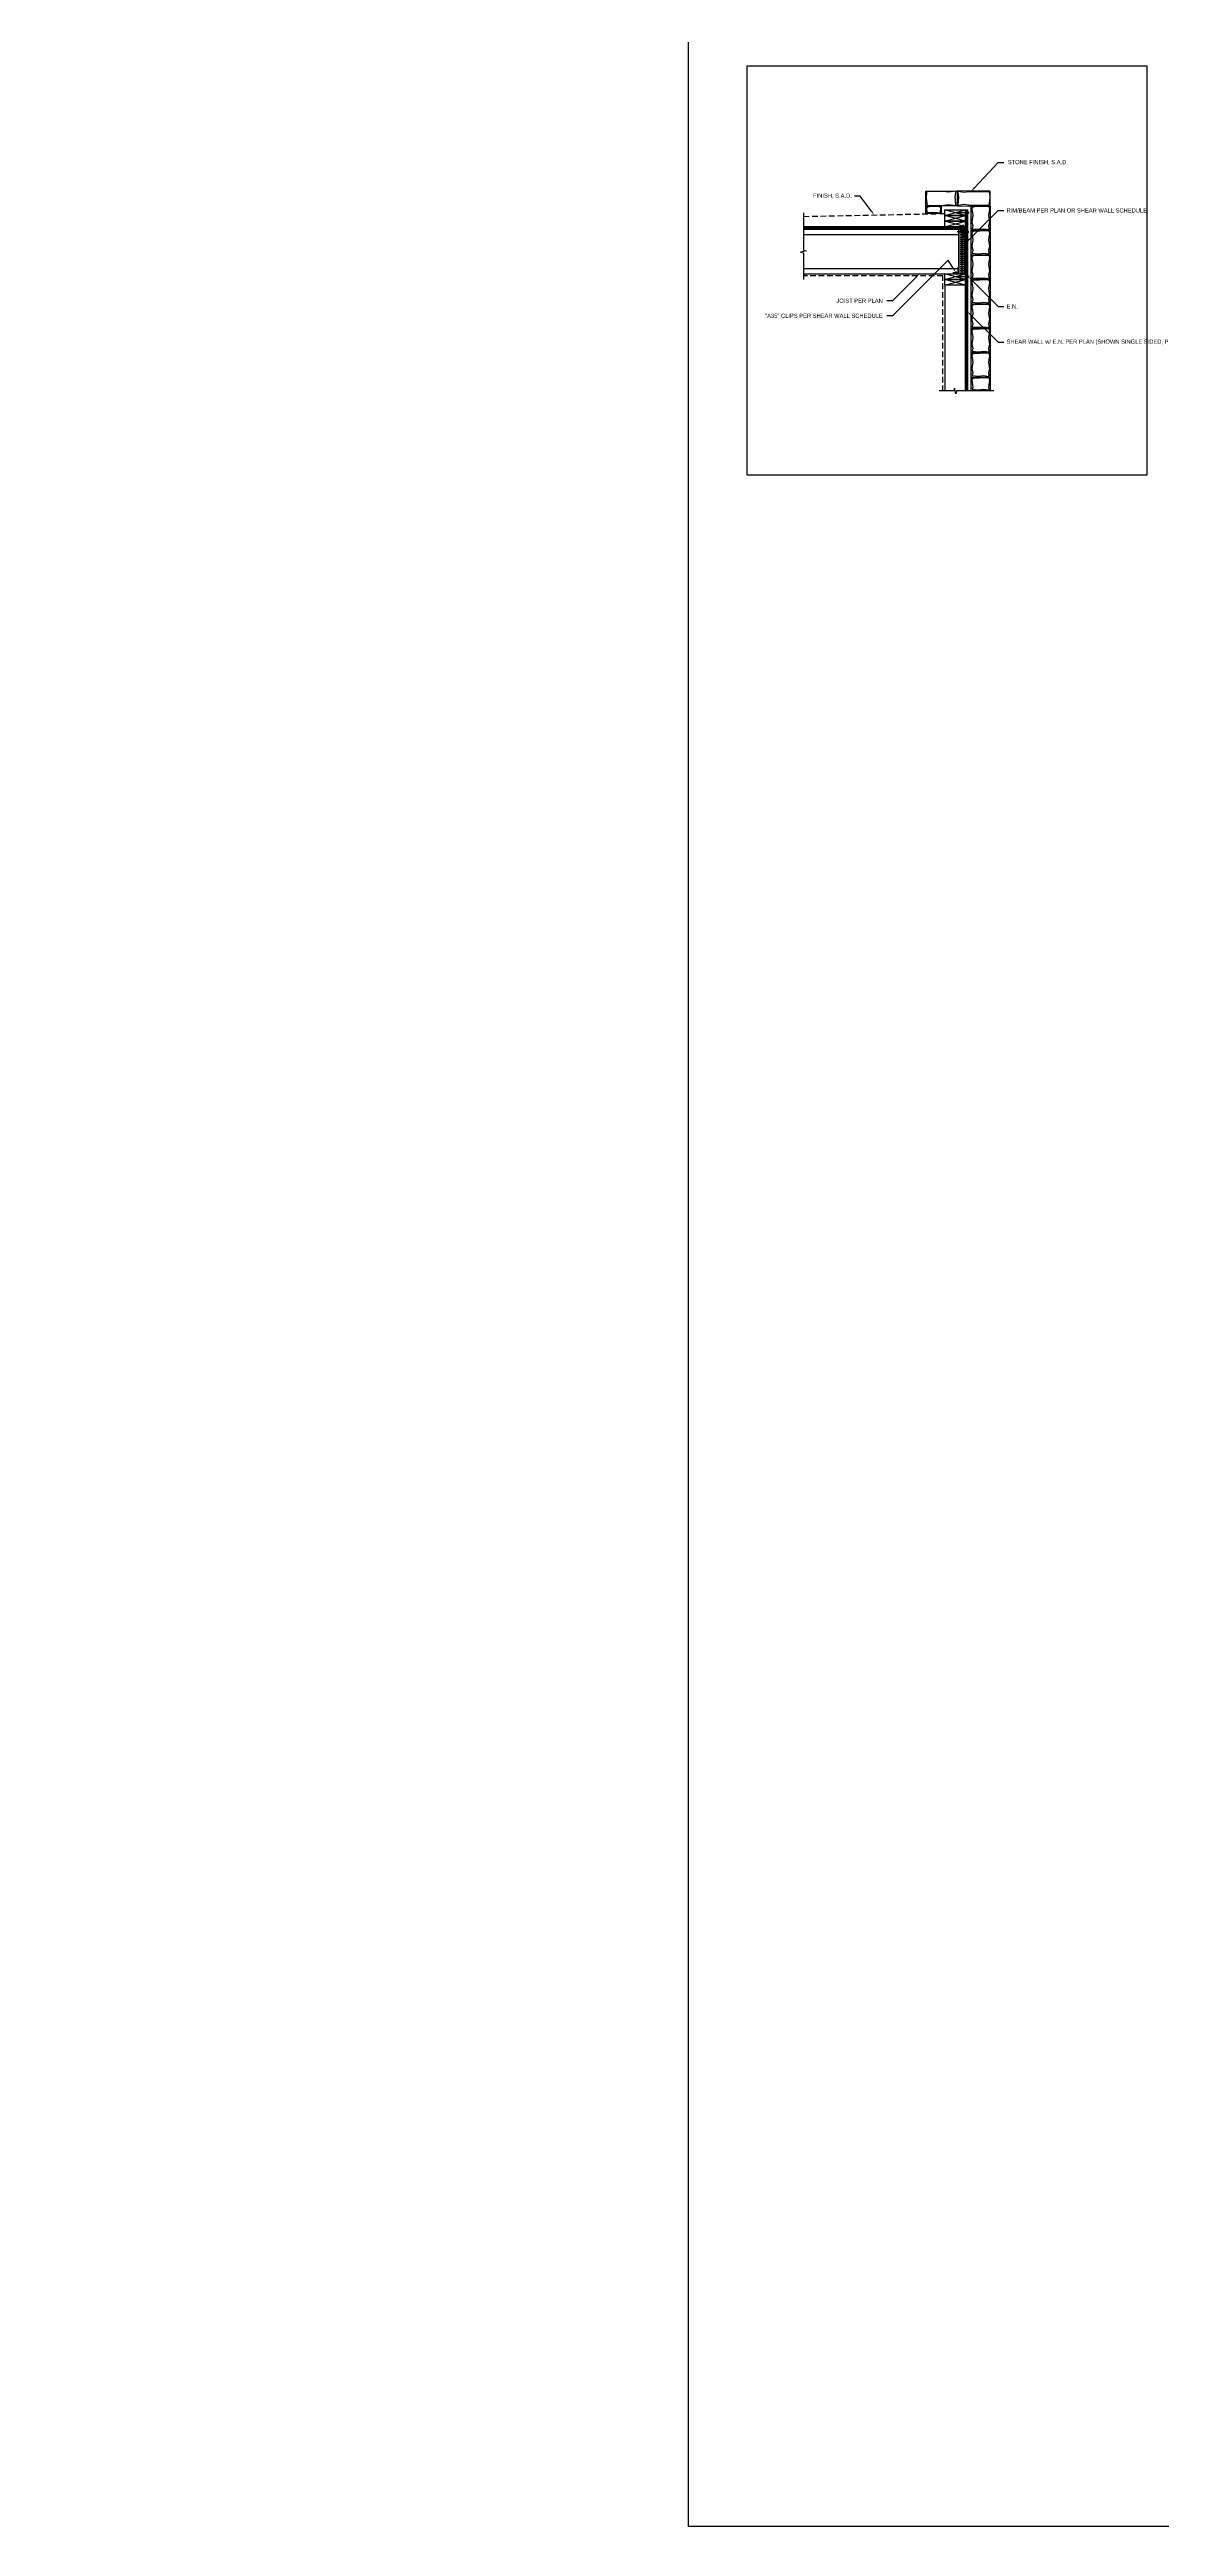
# Model space of a CAD drawing. Header units: inches. Extents: x -2661 to 42767, y -1222 to 9099.
# Drawn here: x 1061 to 1356, y 3092 to 3750 of the extents above; entities that cross this region are included whole.
import ezdxf
from ezdxf import colors
from ezdxf.entities.mleader import LeaderData, LeaderLine
from ezdxf.math import Vec2, Vec3

# ---------------------------------------------------------------- set-up
doc = ezdxf.new("R2010")
doc.units = ezdxf.units.IN
doc.header["$LTSCALE"] = 12
doc.header["$MEASUREMENT"] = 0
doc.linetypes.add('HIDDEN2', pattern=[0.1875, 0.125, -0.0625])
doc.layers.get('0').update_dxf_attribs({"linetype": 'CONTINUOUS'})
doc.layers.add('DESIGNER COMMENTS', color=221, linetype='CONTINUOUS', plot=False)
doc.layers.add('NON-PLOT', color=253, linetype='CONTINUOUS', plot=False)
doc.layers.add('S-ANNO-NONPLOT', color=253, linetype='CONTINUOUS', plot=False, transparency=0.5)
for name, color, linetype in [('S-ANNO-NOTE', 4, 'CONTINUOUS'), ('S-ARCH', 1, 'CONTINUOUS'), ('S-ARCH-FINISHES', 1, 'HIDDEN2'), ('S-BREAK', 2, 'CONTINUOUS'), ('S-NAIL', 2, 'CONTINUOUS'), ('S-SIMPSON', 2, 'CONTINUOUS'), ('S-STEEL', 4, 'CONTINUOUS'), ('S-WOOD', 3, 'CONTINUOUS')]:
    doc.layers.add(name, color=color, linetype=linetype)
doc.styles.add('Arial', font='arial.ttf', dxfattribs={"width": 0.85})

# ---------------------------------------------------------------- blocks, each defined once
blk = doc.blocks.new('10d')
at = {"color": 3}
blk.add_line((0.19, 0.25), (-0.19, 0.25), dxfattribs=at)
at = {"color": 2}
blk.add_line((0, 0.25), (0, -2.75), dxfattribs=at)
blk = doc.blocks.new('*U1284')
blk.add_lwpolyline([(1.5, -5.5), (0, -5.5), (0, 0), (1.5, 0)], close=True)
at = {"layer": 'S-WOOD', "color": 2}
for p, q in [((1.5, -5.5), (0, 0)), ((1.5, 0), (0, -5.5))]:
    blk.add_line(p, q, dxfattribs=at)
blk = doc.blocks.new('*U1292')
at = {"color": 3}
blk.add_line((0.2, 0.25), (-0.2, 0.25), dxfattribs=at)
blk.add_line((0, 0.25), (0, -2.75))
blk = doc.blocks.new('*U1291')
at = {"layer": 'S-WOOD'}
h = blk.add_hatch(dxfattribs=at)
h.set_pattern_fill('ANSI33', color=1, scale=3, angle=45, style=0)
h.set_pattern_definition([(90, (0.25, -8.375), (-0.75, 1e-16), []), (90, (0.625, -8), (-0.75, 1e-16), [0.375, -0.1875])])
h.paths.add_polyline_path([(1.75, -11.875), (0, -11.875), (0, 0), (1.75, 0)])
at = {"color": 4}
blk.add_lwpolyline([(0, 0), (1.75, 0), (1.75, -11.875), (0, -11.875)], close=True, dxfattribs=at)
blk.add_lwpolyline([(1.75, -11.875), (0, -11.875), (0, 0), (1.75, 0)], close=True)
blk = doc.blocks.new('*U2246')
blk.add_lwpolyline([(-1.625, 0.296875), (-1.625, 0.25), (-0.354, 0.25, 0.4142135624), (-0.25, 0.354), (-0.25, 1.671875), (-0.296875, 1.671875), (-0.296875, 0.348875, -0.4142135624), (-0.348875, 0.296875)], format="xyb", close=True)
blk.add_lwpolyline([(-0.827875, 0.296875), (-0.827875, 0.578141), (-0.609625, 0.57813), (-0.609625, 0.296875)])

msp = doc.modelspace()

# ---------------------------------------------------------------- hatches: boundary and pattern name
at = {"layer": 'S-WOOD'}
h = msp.add_hatch(dxfattribs=at)
h.set_pattern_fill('PLAST', color=1, scale=5, angle=45, style=0)
h.set_pattern_definition([(45, (1298.9595, 3702.2868), (-0.883883, 0.883883), []), (45, (1298.849, 3702.3973), (-0.883883, 0.883883), []), (45, (1298.7385, 3702.5078), (-0.883883, 0.883883), [])])
h.paths.add_polyline_path([(1261.147, 3702.28679), (1304.147, 3702.28679), (1304.147, 3702.91179), (1261.147, 3702.91179)])
h = msp.add_hatch(dxfattribs=at)
h.set_pattern_fill('PLAST', color=1, scale=6, angle=-45, style=0)
h.set_pattern_definition([(315, (1310.5801, 3680.002), (1.06066, 1.06066), []), (315, (1310.7127, 3680.1346), (1.06066, 1.06066), []), (315, (1310.8453, 3680.2672), (1.06066, 1.06066), [])])
h.paths.add_polyline_path([(1304.647, 3707.41179), (1304.647, 3659.32051), (1304.147, 3659.32051), (1304.147, 3707.41179)])

# ---------------------------------------------------------------- linework, layer by layer
at = {"layer": 'DESIGNER COMMENTS'}
msp.add_line((1298.02317, 3702.91179), (1298.02317, 3702.91179), dxfattribs=at)
msp.add_lwpolyline([(1246.20443, 3745.66417), (1352.27693, 3745.66417), (1352.27693, 3637.00592), (1246.20443, 3637.00592)], close=True, dxfattribs=at)
at = {"layer": 'NON-PLOT'}
for points in [[(1301.90277, 3708.43855), (1293.64757, 3708.41179), (1293.64757, 3712.41179), (1301.90277, 3712.43855)], [(1301.90277, 3708.43855), (1310.647, 3708.41179), (1310.647, 3712.41179), (1301.90277, 3712.43855)], [(1293.64757, 3706.33889), (1293.64757, 3708.41179), (1297.647, 3708.41179), (1297.647, 3706.42221)], [(1305.647, 3701.91179), (1305.647, 3708.41179), (1310.647, 3708.41179), (1310.647, 3701.91179)], [(1305.647, 3695.41179), (1305.647, 3701.91179), (1310.647, 3701.91179), (1310.647, 3695.41179)], [(1305.647, 3688.91179), (1305.647, 3695.41179), (1310.647, 3695.41179), (1310.647, 3688.91179)], [(1305.647, 3682.41179), (1305.647, 3688.91179), (1310.647, 3688.91179), (1310.647, 3682.41179)], [(1305.647, 3675.91179), (1305.647, 3682.41179), (1310.647, 3682.41179), (1310.647, 3675.91179)], [(1305.647, 3669.41179), (1305.647, 3675.91179), (1310.647, 3675.91179), (1310.647, 3669.41179)], [(1305.647, 3662.91179), (1305.647, 3669.41179), (1310.647, 3669.41179), (1310.647, 3662.91179)], [(1305.647, 3659.32051), (1305.647, 3662.91179), (1310.647, 3662.91179), (1310.647, 3659.32051)]]:
    msp.add_lwpolyline(points, close=True, dxfattribs=at)
at = {"layer": 'S-ANNO-NONPLOT'}
msp.add_lwpolyline([(1230.57281, 4172.00884), (2465.0403, 4172.00884), (2465.0403, 3092.36325), (1230.57281, 3092.36325)], close=True, dxfattribs=at)
at = {"layer": 'S-ARCH'}
for points in [[(1301.60551, 3712.06807), (1301.63881, 3712.38638), (1299.55494, 3712.08118), (1298.36864, 3712.24904), (1298.04554, 3712.32704), (1293.98056, 3712.23338), (1293.7794, 3712.0254), (1293.67935, 3710.64321), (1293.83881, 3709.21571), (1293.98056, 3708.66614), (1298.04554, 3708.57248), (1298.36864, 3708.65049), (1299.55494, 3708.81835), (1301.63881, 3708.56665), (1301.58971, 3708.84511), (1301.42465, 3710.81133), (1301.60551, 3712.05215)], [(1302.20004, 3712.06807), (1302.16674, 3712.38638), (1303.73907, 3712.08118), (1304.92537, 3712.24904), (1305.24847, 3712.32704), (1310.31402, 3712.23338), (1310.51518, 3712.0254), (1310.61523, 3710.64321), (1310.45577, 3709.21571), (1310.31402, 3708.66614), (1305.24847, 3708.57248), (1304.92537, 3708.65049), (1303.73907, 3708.81835), (1302.16674, 3708.56665), (1302.21584, 3708.84511), (1302.3809, 3710.81133), (1302.20004, 3712.05215)], [(1297.27652, 3706.63615), (1297.45561, 3706.81702), (1297.48425, 3707.18014), (1297.56225, 3707.50324), (1297.46859, 3708.07881), (1297.26061, 3708.27997), (1295.87842, 3708.38002), (1294.92468, 3708.26662), (1294.45149, 3708.22056), (1293.90192, 3708.07881), (1293.80826, 3707.50324), (1293.88627, 3707.18014), (1293.9149, 3706.81702), (1294.58105, 3706.67787), (1296.01979, 3706.81702), (1297.26061, 3706.63615)], [(1310.27652, 3702.20906), (1310.45561, 3702.38992), (1310.31638, 3703.22486), (1310.59484, 3704.17576), (1310.31638, 3705.99384), (1310.48425, 3707.18014), (1310.56225, 3707.50324), (1310.46859, 3708.07881), (1310.26061, 3708.27997), (1308.87842, 3708.38002), (1307.92468, 3708.26662), (1306.45092, 3708.22056), (1305.90135, 3708.07881), (1305.80769, 3707.50324), (1305.8857, 3707.18014), (1306.05356, 3705.99384), (1305.77511, 3704.17576), (1306.05356, 3703.22486), (1305.91433, 3702.38992), (1307.58105, 3702.25077), (1309.01979, 3702.38992), (1310.26061, 3702.20906)], [(1310.27652, 3695.70906), (1310.45561, 3695.88992), (1310.31638, 3696.72486), (1310.59484, 3697.67576), (1310.31638, 3699.49384), (1310.48425, 3700.68014), (1310.56225, 3701.00324), (1310.46859, 3701.57881), (1310.26061, 3701.77997), (1308.87842, 3701.88002), (1307.92468, 3701.76662), (1306.45092, 3701.72056), (1305.90135, 3701.57881), (1305.80769, 3701.00324), (1305.8857, 3700.68014), (1306.05356, 3699.49384), (1305.77511, 3697.67576), (1306.05356, 3696.72486), (1305.91433, 3695.88992), (1307.58105, 3695.75077), (1309.01979, 3695.88992), (1310.26061, 3695.70906)], [(1310.27652, 3689.20906), (1310.45561, 3689.38992), (1310.31638, 3690.22486), (1310.59484, 3691.17576), (1310.31638, 3692.99384), (1310.48425, 3694.18014), (1310.56225, 3694.50324), (1310.46859, 3695.07881), (1310.26061, 3695.27997), (1308.87842, 3695.38002), (1307.92468, 3695.26662), (1306.45092, 3695.22056), (1305.90135, 3695.07881), (1305.80769, 3694.50324), (1305.8857, 3694.18014), (1306.05356, 3692.99384), (1305.77511, 3691.17576), (1306.05356, 3690.22486), (1305.91433, 3689.38992), (1307.58105, 3689.25077), (1309.01979, 3689.38992), (1310.26061, 3689.20906)], [(1310.27652, 3682.70906), (1310.45561, 3682.88992), (1310.31638, 3683.72486), (1310.59484, 3684.67576), (1310.31638, 3686.49384), (1310.48425, 3687.68014), (1310.56225, 3688.00324), (1310.46859, 3688.57881), (1310.26061, 3688.77997), (1308.87842, 3688.88002), (1307.92468, 3688.76662), (1306.45092, 3688.72056), (1305.90135, 3688.57881), (1305.80769, 3688.00324), (1305.8857, 3687.68014), (1306.05356, 3686.49384), (1305.77511, 3684.67576), (1306.05356, 3683.72486), (1305.91433, 3682.88992), (1307.58105, 3682.75077), (1309.01979, 3682.88992), (1310.26061, 3682.70906)], [(1310.27652, 3676.20906), (1310.45561, 3676.38992), (1310.31638, 3677.22486), (1310.59484, 3678.17576), (1310.31638, 3679.99384), (1310.48425, 3681.18014), (1310.56225, 3681.50324), (1310.46859, 3682.07881), (1310.26061, 3682.27997), (1308.87842, 3682.38002), (1307.92468, 3682.26662), (1306.45092, 3682.22056), (1305.90135, 3682.07881), (1305.80769, 3681.50324), (1305.8857, 3681.18014), (1306.05356, 3679.99384), (1305.77511, 3678.17576), (1306.05356, 3677.22486), (1305.91433, 3676.38992), (1307.58105, 3676.25077), (1309.01979, 3676.38992), (1310.26061, 3676.20906)], [(1310.27652, 3669.70906), (1310.45561, 3669.88992), (1310.31638, 3670.72486), (1310.59484, 3671.67576), (1310.31638, 3673.49384), (1310.48425, 3674.68014), (1310.56225, 3675.00324), (1310.46859, 3675.57881), (1310.26061, 3675.77997), (1308.87842, 3675.88002), (1307.92468, 3675.76662), (1306.45092, 3675.72056), (1305.90135, 3675.57881), (1305.80769, 3675.00324), (1305.8857, 3674.68014), (1306.05356, 3673.49384), (1305.77511, 3671.67576), (1306.05356, 3670.72486), (1305.91433, 3669.88992), (1307.58105, 3669.75077), (1309.01979, 3669.88992), (1310.26061, 3669.70906)], [(1310.27652, 3663.20906), (1310.45561, 3663.38992), (1310.31638, 3664.22486), (1310.59484, 3665.17576), (1310.31638, 3666.99384), (1310.48425, 3668.18014), (1310.56225, 3668.50324), (1310.46859, 3669.07881), (1310.26061, 3669.27997), (1308.87842, 3669.38002), (1307.92468, 3669.26662), (1306.45092, 3669.22056), (1305.90135, 3669.07881), (1305.80769, 3668.50324), (1305.8857, 3668.18014), (1306.05356, 3666.99384), (1305.77511, 3665.17576), (1306.05356, 3664.22486), (1305.91433, 3663.38992), (1307.58105, 3663.25077), (1309.01979, 3663.38992), (1310.26061, 3663.20906)], [(1310.27652, 3659.61778), (1310.45561, 3659.79864), (1310.31638, 3660.22486), (1310.48425, 3661.68014), (1310.56225, 3662.00324), (1310.46859, 3662.57881), (1310.26061, 3662.77997), (1308.87842, 3662.88002), (1307.92468, 3662.76662), (1306.45092, 3662.72056), (1305.90135, 3662.57881), (1305.80769, 3662.00324), (1305.8857, 3661.68014), (1306.05356, 3660.22486), (1305.91433, 3659.79864), (1307.58105, 3659.65949), (1309.01979, 3659.79864), (1310.26061, 3659.61778)]]:
    msp.add_lwpolyline(points, dxfattribs=at)
at = {"layer": 'S-ARCH-FINISHES'}
for points in [[(1261.147, 3705.66179), (1298.647, 3706.44304)], [(1298.147, 3659.32051), (1298.147, 3689.91179), (1261.147, 3689.91179)]]:
    msp.add_lwpolyline(points, dxfattribs=at)
at = {"layer": 'S-BREAK'}
for points in [[(1261.147, 3706.66201), (1261.147, 3696.72787), (1261.92535, 3696.53858), (1260.36865, 3696.16001), (1261.147, 3695.97072), (1261.147, 3688.91179)], [(1311.647, 3659.32051), (1301.77558, 3659.32051), (1301.58629, 3658.54216), (1301.20772, 3660.09886), (1301.01843, 3659.32051), (1297.147, 3659.32051)]]:
    msp.add_lwpolyline(points, dxfattribs=at)
at = {"layer": 'S-WOOD', "color": 1}
for p, q in [((1261.147, 3702.59929), (1304.147, 3702.59929)), ((1304.397, 3707.41179), (1304.397, 3659.32051))]:
    msp.add_line(p, q, dxfattribs=at)
at = {"layer": 'S-WOOD'}
for points in [[(1261.147, 3702.28679), (1304.147, 3702.28679), (1304.147, 3702.91179), (1261.147, 3702.91179)], [(1304.647, 3707.41179), (1304.647, 3659.32051), (1304.147, 3659.32051), (1304.147, 3707.41179)]]:
    msp.add_lwpolyline(points, close=True, dxfattribs=at)
for points in [[(1261.147, 3690.41179), (1302.397, 3690.41179), (1302.397, 3702.28679), (1261.147, 3702.28679)], [(1304.147, 3659.32051), (1304.147, 3687.41179), (1298.647, 3687.41179), (1298.647, 3659.32051)]]:
    msp.add_lwpolyline(points, dxfattribs=at)
at = {"layer": 'S-WOOD', "color": 2}
msp.add_lwpolyline([(1261.147, 3700.91179), (1302.397, 3700.91179), (1302.397, 3691.78679), (1261.147, 3691.78679)], dxfattribs=at)

# ---------------------------------------------------------------- block references
at = {"layer": 'S-NAIL', "color": 1, "xscale": -1, "rotation": 270}
for p in [(1304.647, 3706.66179), (1304.647, 3689.66179)]:
    msp.add_blockref('*U1292', p, dxfattribs=at)
at = {"layer": 'S-NAIL', "color": 1, "rotation": 270}
msp.add_blockref('*U1292', (1304.647, 3701.53679), dxfattribs=at)
at = {"layer": 'S-SIMPSON'}
msp.add_blockref('*U2246', (1302.397, 3690.41179), dxfattribs=at)
at = {"layer": 'S-STEEL'}
msp.add_blockref('10d', (1303.522, 3703.03679), dxfattribs=at)
at = {"layer": 'S-WOOD', "rotation": 270}
for p in [(1304.147, 3707.41179), (1304.147, 3705.91179), (1304.147, 3704.41179), (1304.147, 3690.41179), (1304.147, 3688.91179)]:
    msp.add_blockref('*U1284', p, dxfattribs=at)
at = {"layer": 'S-WOOD', "xscale": -1}
msp.add_blockref('*U1291', (1304.147, 3702.28679), dxfattribs=at)

# ---------------------------------------------------------------- leaders
at = {"layer": 'S-ANNO-NOTE'}
ml = msp.add_multileader_mtext('Standard', dxfattribs=at)
ml.set_content('STONE FINISH, S.A.D.', color=4, style='Arial')
ml.set_leader_properties(color=2)
ml.build(insert=Vec2(0, 0))
ml.multileader.update_dxf_attribs({"dogleg_length": 0.36, "arrow_head_size": 1.3125, "scale": 12})
ctx = ml.context
ctx.base_point, ctx.scale, ctx.char_height, ctx.arrow_head_size, ctx.landing_gap_size, ctx.plane_origin = Vec3(1314.2822, 3719.97571), 12, 1.125, 1.3125, 1.08, Vec3(1267.09793, 4011.7294)
notes = []
notes.append((ctx, [(0, (1, 1, 0), (1312.7822, 3719.97571), (1, 0), 1.5, [(0, [(1305.59522, 3712.32063)], 0, [])])]))
ctx.mtext.insert, ctx.mtext.width, ctx.mtext.defined_height, ctx.mtext.flow_direction = Vec3(1315.3622, 3720.64948), 15.6330935, 3.90903, 5
ml = msp.add_multileader_mtext('Standard', dxfattribs=at)
ml.set_content('FINISH, S.A.D.', color=256, style='Arial')
ml.set_leader_properties(color=2)
ml.build(insert=Vec2(0, 0))
ml.multileader.update_dxf_attribs({"dogleg_length": 0.36, "arrow_head_size": 1.3125, "scale": 12})
ctx = ml.context
ctx.base_point, ctx.scale, ctx.char_height, ctx.arrow_head_size, ctx.landing_gap_size, ctx.plane_origin = Vec3(1264.44739, 3711.06474), 12, 1.125, 1.3125, 0.75, Vec3(1265.37876, 3410.09452)
ctx.text_align_type = 2
notes.append((ctx, [(1, (1, 1, 0), (1276.20301, 3711.06474), (-1, 0), 1.5, [(0, [(1279.897, 3706.05242)], 0, [])])]))
ctx.mtext.insert, ctx.mtext.width, ctx.mtext.alignment, ctx.mtext.flow_direction = Vec3(1273.95301, 3711.73851), 17.75, 3, 5
ml = msp.add_multileader_mtext('Standard', dxfattribs=at)
ml.set_content('\\A1;{\\C4;RIM/BEAM PER PLAN OR SHEAR WALL SCHEDULE}', color=256, style='Arial')
ml.set_leader_properties(color=2)
ml.build(insert=Vec2(0, 0))
ml.multileader.update_dxf_attribs({"dogleg_length": 0.36, "arrow_head_size": 1.3125, "scale": 12})
ctx = ml.context
ctx.base_point, ctx.scale, ctx.char_height, ctx.arrow_head_size, ctx.landing_gap_size, ctx.plane_origin = Vec3(1314.2822, 3707.25028), 12, 1.125, 1.3125, 0.75, Vec3(1339.8517, 3998.86596)
notes.append((ctx, [(1, (1, 1, 0), (1312.7822, 3707.25028), (1, 0), 1.5, [(0, [(1304.147, 3698.61509)], 0, [])])]))
ctx.mtext.insert, ctx.mtext.width, ctx.mtext.flow_direction = Vec3(1315.0322, 3707.82237), 17.75, 5
ml = msp.add_multileader_mtext('Standard', dxfattribs=at)
ml.set_content('\\A1;JOIST PER PLAN', color=4, style='Arial')
ml.set_leader_properties(color=2)
ml.build(insert=Vec2(0, 0))
ml.multileader.update_dxf_attribs({"dogleg_length": 0.36, "arrow_head_size": 1.3125, "scale": 12})
ctx = ml.context
ctx.base_point, ctx.scale, ctx.char_height, ctx.arrow_head_size, ctx.landing_gap_size, ctx.plane_origin = Vec3(1270.48101, 3683.27276), 12, 1.125, 1.3125, 1.08, Vec3(1329.83088, 3980.79585)
ctx.text_align_type = 2
notes.append((ctx, [(0, (1, 1, 0), (1284.75956, 3683.27276), (-1, 0), 1.5, [(0, [(1291.89859, 3690.41179)], 0, [])])]))
ctx.mtext.insert, ctx.mtext.width, ctx.mtext.alignment, ctx.mtext.flow_direction = Vec3(1282.17956, 3683.84485), 17.75, 3, 5
ml = msp.add_multileader_mtext('Standard', dxfattribs=at)
ml.set_content('"A35" CLIPS PER SHEAR WALL SCHEDULE', color=4, style='Arial')
ml.set_leader_properties(color=2)
ml.build(insert=Vec2(0, 0))
ml.multileader.update_dxf_attribs({"dogleg_length": 0.125, "arrow_head_size": 1.3125, "scale": 12})
ctx = ml.context
ctx.base_point, ctx.scale, ctx.char_height, ctx.arrow_head_size, ctx.landing_gap_size, ctx.plane_origin = Vec3(1265.52886, 3679.27276), 12, 1.125, 1.3125, 1.08, Vec3(1280.70228, 3906.18673)
ctx.text_align_type = 2
notes.append((ctx, [(1, (1, 1, 0), (1284.75956, 3679.27276), (-1, 0), 1.5, [(0, [(1301.56913, 3690.78668), (1299.54477, 3694.05797)], 0, [])])]))
ctx.mtext.insert, ctx.mtext.width, ctx.mtext.defined_height, ctx.mtext.alignment, ctx.mtext.flow_direction = Vec3(1282.17956, 3679.84485), 16.7773515, 5.14967, 3, 5
ml = msp.add_multileader_mtext('Standard', dxfattribs=at)
ml.set_content('{\\C4;E.N.}', color=256, style='Arial')
ml.set_leader_properties(color=2)
ml.build(insert=Vec2(0, 0))
ml.multileader.update_dxf_attribs({"dogleg_length": 0.36, "arrow_head_size": 1.3125, "scale": 12})
ctx = ml.context
ctx.base_point, ctx.scale, ctx.char_height, ctx.arrow_head_size, ctx.landing_gap_size, ctx.plane_origin = Vec3(1314.2822, 3681.7766), 12, 1.125, 1.3125, 0.75, Vec3(1265.37876, 3985.56853)
notes.append((ctx, [(0, (1, 1, 0), (1312.7822, 3681.7766), (1, 0), 1.5, [(0, [(1304.897, 3689.66179)], 0, [])])]))
ctx.mtext.insert, ctx.mtext.width, ctx.mtext.flow_direction = Vec3(1315.0322, 3682.3391), 17.75, 5
ml = msp.add_multileader_mtext('Standard', dxfattribs=at)
ml.set_content('\\A1;CONCRETE RETAINING WALL PER PLAN', color=256, style='Arial')
ml.set_leader_properties(color=2)
ml.build(insert=Vec2(0, 0))
ml.multileader.update_dxf_attribs({"dogleg_length": 0.36, "arrow_head_size": 1.3125, "scale": 12})
ctx = ml.context
ctx.base_point, ctx.scale, ctx.char_height, ctx.arrow_head_size, ctx.landing_gap_size, ctx.plane_origin = Vec3(1373.38179, 3679.00768), 12, 1.125, 1.3125, 0.75, Vec3(1354.38704, 3964.68223)
ctx.text_align_type = 2
notes.append((ctx, [(1, (1, 1, 0), (1391.37261, 3679.00768), (-1, 0), 1.5, [(0, [(1398.23069, 3670.10517)], 0, [])])]))
ctx.mtext.insert, ctx.mtext.width, ctx.mtext.alignment, ctx.mtext.flow_direction = Vec3(1389.12261, 3679.57056), 17.75, 3, 5
ml = msp.add_multileader_mtext('Standard', dxfattribs=at)
ml.set_content('SHEAR WALL w/ E.N. PER PLAN (SHOWN SINGLE SIDED, PROVIDE SHEATHING EACH FACE WHERE INDICATED IN PLAN)', color=256, style='Arial')
ml.set_leader_properties(color=2)
ml.build(insert=Vec2(0, 0))
ml.multileader.update_dxf_attribs({"dogleg_length": 0.36, "arrow_head_size": 1.3125, "scale": 12})
ctx = ml.context
ctx.base_point, ctx.scale, ctx.char_height, ctx.arrow_head_size, ctx.landing_gap_size, ctx.plane_origin = Vec3(1314.2822, 3672.26241), 12, 1.125, 1.3125, 0.75, Vec3(1339.8517, 3976.33269)
notes.append((ctx, [(1, (1, 1, 0), (1312.7822, 3672.26241), (1, 0), 1.5, [(0, [(1304.647, 3680.3976)], 0, [])])]))
ctx.mtext.insert, ctx.mtext.width, ctx.mtext.flow_direction = Vec3(1315.0322, 3672.99028), 23.3839569, 5
for ctx, leaders in notes:
    for number, flags, end, landing, length, lines in leaders:
        leader = LeaderData()
        leader.index, (leader.has_last_leader_line, leader.has_dogleg_vector, leader.attachment_direction) = number, flags
        leader.last_leader_point, leader.dogleg_vector, leader.dogleg_length = Vec3(end), Vec3(landing), length
        for number, points, colour, breaks in lines:
            line = LeaderLine()
            line.index, line.vertices, line.color, line.breaks = number, Vec3.list(points), colors.encode_raw_color(colour), breaks
            leader.lines.append(line)
        ctx.leaders.append(leader)

doc.saveas('drawing.dxf')
